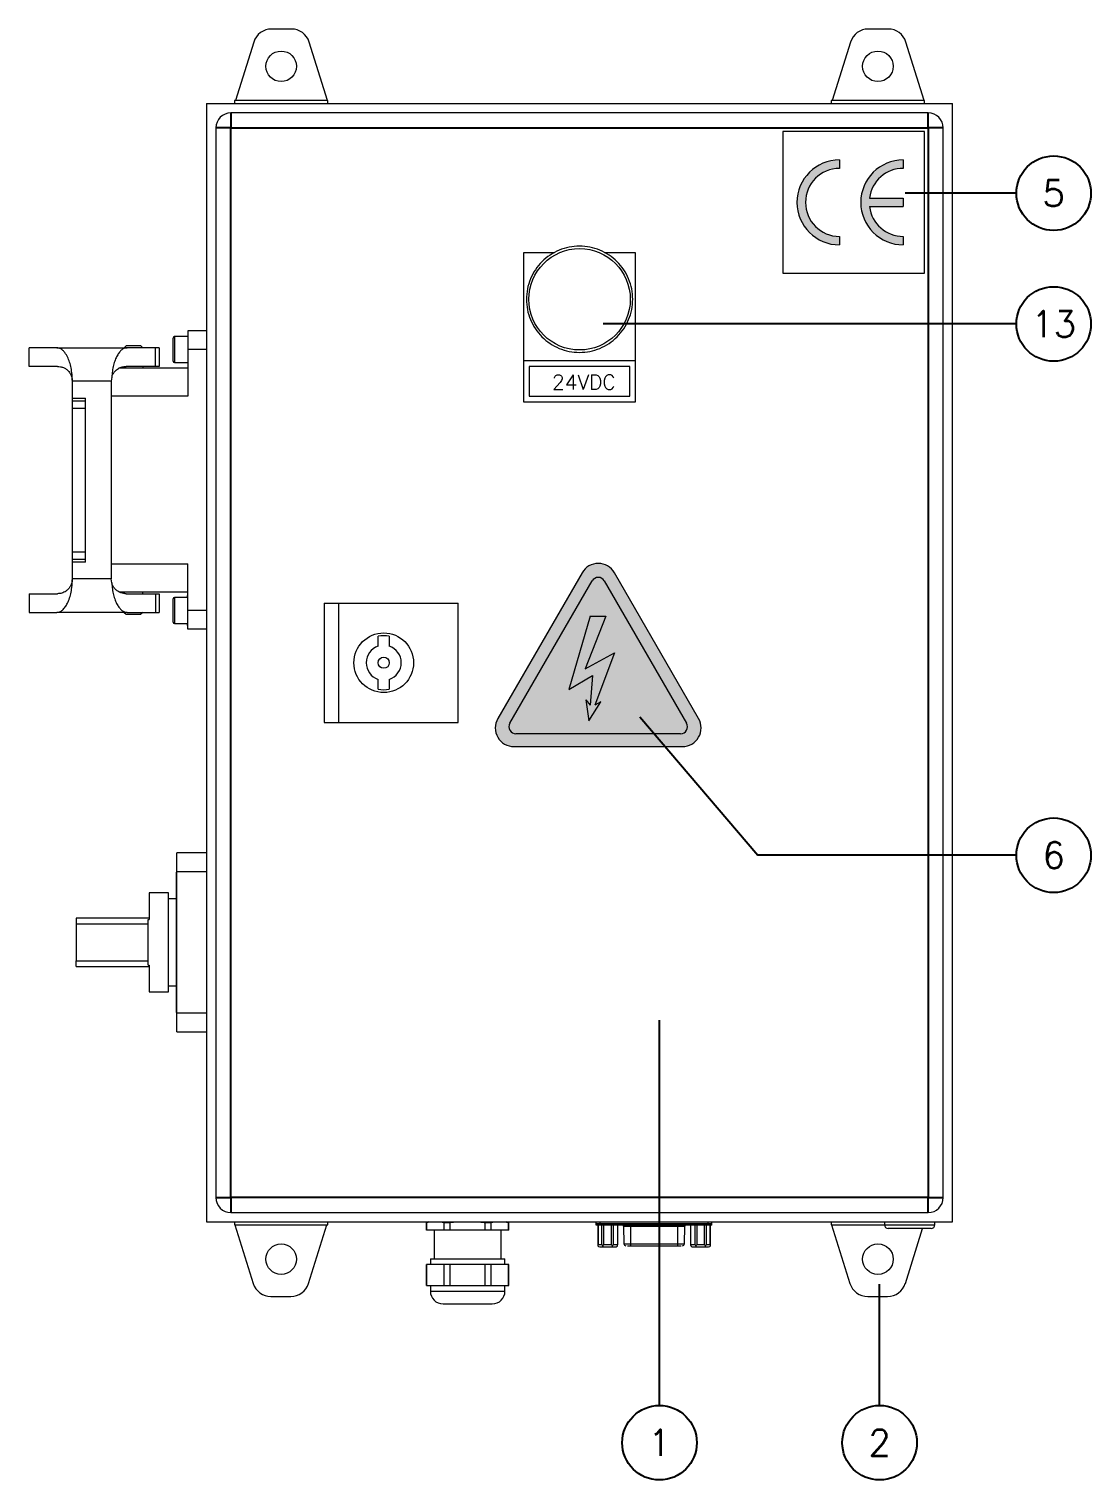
# Model space of a CAD drawing. Extents: x 4137 to 28680, y 2446 to 6814.
# Drawn here: x 4443.9 to 4728.6, y 2882.7 to 3271.9 of the extents above; entities that cross this region are included whole.
import ezdxf
from ezdxf.enums import TextEntityAlignment as Align

# ---------------------------------------------------------------- set-up
doc = ezdxf.new("R2010")
doc.units = 0
doc.header["$LTSCALE"] = 0.5
doc.layers.get('0').update_dxf_attribs({"linetype": 'CONTINUOUS'})
doc.layers.add('DIM', color=5, linetype='CONTINUOUS')
doc.layers.add('VOL', color=2, linetype='CONTINUOUS')
doc.styles.get("Standard").update_dxf_attribs({"font": 'simplex.shx'})

msp = doc.modelspace()

# ---------------------------------------------------------------- hatches: boundary and pattern name
h = msp.add_hatch(color=256)
h.dxf.hatch_style = 1
h.paths.add_polyline_path([(4678.33, 3236.84, 1), (4678.33, 3214.04), (4678.33, 3216.32, -0.377964), (4669.28, 3224.3), (4678.33, 3224.3), (4678.33, 3226.58), (4669.28, 3226.58, -0.377965), (4678.33, 3234.56)])
h.paths.add_polyline_path([(4661.23, 3234.56), (4661.23, 3236.84, 1), (4661.23, 3214.04), (4661.23, 3216.32, -1)])
h = msp.add_hatch(color=256)
h.dxf.hatch_style = 1
h.paths.add_polyline_path([(4592.21, 3126.07), (4569.62, 3086.94, 0.57735), (4573.95, 3079.44), (4619.13, 3079.44, 0.577473), (4623.46, 3086.95), (4600.87, 3126.08, 0.577745)])
h.paths.add_polyline_path([(4598.54, 3114.44), (4593.06, 3100.33), (4600.9, 3104.59), (4595.63, 3090.58), (4597.21, 3091.47), (4594.03, 3086.32), (4593.24, 3091.97), (4594.38, 3090.6), (4595.03, 3098.51), (4588.65, 3094.76), (4594.35, 3114.44)], flags=16)
h = msp.add_hatch(color=256)
h.dxf.hatch_style = 1
h.paths.add_polyline_path([(4600.9, 3104.59), (4593.06, 3100.33), (4598.54, 3114.44), (4594.35, 3114.44), (4588.65, 3094.76), (4595.03, 3098.51), (4594.38, 3090.6), (4593.24, 3091.97), (4594.03, 3086.32), (4597.21, 3091.47), (4595.63, 3090.58)])
at = {"layer": 'VOL'}
h = msp.add_hatch(color=256, dxfattribs=at)
h.dxf.hatch_style = 1
h.paths.add_polyline_path([(4598.16, 3123.9, 0.577255), (4594.92, 3123.9), (4572.85, 3085.69, 0.576968), (4574.48, 3082.88), (4618.61, 3082.88, 0.577916), (4620.23, 3085.7)])
h.paths.add_polyline_path([(4593.06, 3100.33), (4600.9, 3104.59), (4595.63, 3090.58), (4597.21, 3091.47), (4594.03, 3086.32), (4593.24, 3091.97), (4594.38, 3090.6), (4595.03, 3098.51), (4588.65, 3094.76), (4594.35, 3114.44), (4598.54, 3114.44)], flags=16)

# ---------------------------------------------------------------- linework, layer by layer
at = {"color": 7, "linetype": 'Continuous', "lineweight": 15}
for p, q in [((4514.27, 3271.94), (4508.96, 3271.94)), ((4674.27, 3271.94), (4668.96, 3271.94)), ((4504.18, 3268.44), (4499.29, 3252.77)), ((4523.94, 3252.77), (4519.05, 3268.44)), ((4664.18, 3268.44), (4659.29, 3252.77)), ((4683.94, 3252.77), (4679.05, 3268.44)), ((4491.53, 3251.94), (4691.53, 3251.94)), ((4491.53, 3251.94), (4491.53, 2951.94)), ((4499.29, 3252.77), (4499.03, 3252.77)), ((4499.03, 3252.77), (4499.03, 3251.94)), ((4523.94, 3252.77), (4499.29, 3252.77)), ((4524.03, 3252.77), (4523.94, 3252.77)), ((4524.03, 3251.94), (4524.03, 3252.77)), ((4659.29, 3252.77), (4659.03, 3252.77)), ((4659.03, 3252.77), (4659.03, 3251.94)), ((4683.94, 3252.77), (4659.29, 3252.77)), ((4684.03, 3252.77), (4683.94, 3252.77)), ((4684.03, 3251.94), (4684.03, 3252.77)), ((4691.53, 2951.94), (4691.53, 3251.94)), ((4685.03, 3249.44), (4498.03, 3249.44)), ((4494.03, 3245.44), (4494.03, 2958.44)), ((4646.03, 3244.44), (4646.03, 3206.44)), ((4684.03, 3244.44), (4646.03, 3244.44)), ((4684.03, 3206.44), (4684.03, 3244.44)), ((4689.03, 2958.44), (4689.03, 3245.44)), ((4661.23, 3236.84), (4661.23, 3234.56)), ((4678.33, 3236.84), (4678.33, 3234.56)), ((4669.28, 3226.58), (4678.33, 3226.58)), ((4669.28, 3224.3), (4678.33, 3224.3)), ((4678.33, 3226.58), (4678.33, 3224.3)), ((4661.23, 3216.32), (4661.23, 3214.04)), ((4678.33, 3216.32), (4678.33, 3214.04)), ((4584.83, 3211.94), (4576.53, 3211.94)), ((4576.53, 3211.94), (4576.53, 3182.94)), ((4606.53, 3211.94), (4598.23, 3211.94)), ((4606.53, 3182.94), (4606.53, 3211.94)), ((4646.03, 3206.44), (4684.03, 3206.44)), ((4482.53, 3185.94), (4482.53, 3189.04)), ((4486.53, 3189.44), (4482.93, 3189.44)), ((4491.53, 3190.94), (4486.53, 3190.94)), ((4486.53, 3190.94), (4486.53, 3185.94)), ((4443.93, 3181.44), (4443.93, 3186.44)), ((4451.35, 3186.44), (4443.93, 3186.44)), ((4451.35, 3186.44), (4470.27, 3186.44)), ((4469.93, 3186.95), (4469.43, 3186.44)), ((4477.87, 3186.44), (4470.27, 3186.44)), ((4474.43, 3186.44), (4473.93, 3186.94)), ((4477.87, 3181.44), (4477.87, 3186.44)), ((4478.93, 3181.44), (4478.93, 3186.45)), ((4482.53, 3182.84), (4482.53, 3185.94)), ((4486.53, 3185.94), (4486.53, 3173.44)), ((4491.53, 3185.94), (4486.53, 3185.94)), ((4451.55, 3181.44), (4443.93, 3181.44)), ((4486.53, 3180.94), (4468.05, 3180.94)), ((4477.87, 3181.44), (4469.95, 3181.44)), ((4474.43, 3181.44), (4474.43, 3180.94)), ((4482.93, 3182.44), (4486.53, 3182.44)), ((4576.53, 3182.94), (4576.53, 3171.94)), ((4606.53, 3182.94), (4576.53, 3182.94)), ((4578.03, 3181.44), (4578.03, 3173.44)), ((4605.03, 3181.44), (4578.03, 3181.44)), ((4605.03, 3173.44), (4605.03, 3181.44)), ((4606.53, 3171.94), (4606.53, 3182.94)), ((4465.95, 3177.44), (4455.55, 3177.44)), ((4455.55, 3172.94), (4455.55, 3177.44)), ((4466.1, 3178.54), (4465.95, 3177.44)), ((4465.95, 3177.44), (4465.95, 3124.44)), ((4455.55, 3172.94), (4459.05, 3172.94)), ((4455.55, 3172.2), (4455.55, 3172.94)), ((4459.05, 3172.2), (4459.05, 3172.94)), ((4578.03, 3173.44), (4605.03, 3173.44)), ((4455.55, 3172.2), (4459.05, 3172.2)), ((4455.55, 3131.68), (4455.55, 3170.21)), ((4455.55, 3170.21), (4459.05, 3170.21)), ((4459.05, 3131.68), (4459.05, 3170.21)), ((4576.53, 3171.94), (4606.53, 3171.94)), ((4455.55, 3131.68), (4459.05, 3131.68)), ((4455.55, 3129.69), (4459.05, 3129.69)), ((4455.55, 3128.94), (4455.55, 3129.69)), ((4459.05, 3128.94), (4459.05, 3129.69)), ((4459.05, 3128.94), (4455.55, 3128.94)), ((4455.55, 3124.44), (4455.55, 3128.94)), ((4486.53, 3115.94), (4486.53, 3128.44)), ((4592.21, 3126.08), (4569.62, 3086.94)), ((4623.46, 3086.94), (4600.87, 3126.08)), ((4465.95, 3124.44), (4455.55, 3124.44)), ((4466.1, 3123.35), (4465.95, 3124.44)), ((4572.85, 3085.69), (4594.92, 3123.9)), ((4598.16, 3123.9), (4620.23, 3085.69)), ((4443.93, 3120.44), (4451.55, 3120.44)), ((4443.93, 3120.44), (4443.93, 3115.44)), ((4468.04, 3120.94), (4486.53, 3120.94)), ((4469.43, 3120.94), (4469.43, 3120.39)), ((4469.95, 3120.44), (4477.87, 3120.44)), ((4474.43, 3120.44), (4474.43, 3120.94)), ((4477.87, 3120.44), (4477.87, 3115.44)), ((4478.93, 3115.44), (4478.93, 3120.45)), ((4482.53, 3115.94), (4482.53, 3119.04)), ((4486.53, 3119.44), (4482.93, 3119.44)), ((4486.33, 3119.57), (4486.33, 3119.44)), ((4523.03, 3117.94), (4523.03, 3085.94)), ((4523.03, 3117.94), (4527.03, 3117.94)), ((4527.03, 3085.94), (4527.03, 3117.94)), ((4527.03, 3117.94), (4559.03, 3117.94)), ((4559.03, 3085.94), (4559.03, 3117.94)), ((4443.93, 3115.44), (4451.35, 3115.44)), ((4470.27, 3115.44), (4451.35, 3115.44)), ((4469.43, 3115.44), (4469.93, 3114.94)), ((4470.27, 3115.44), (4477.87, 3115.44)), ((4474.43, 3115.44), (4473.93, 3114.94)), ((4482.53, 3112.84), (4482.53, 3115.94)), ((4491.53, 3115.94), (4486.53, 3115.94)), ((4486.53, 3110.94), (4486.53, 3115.94)), ((4594.35, 3114.44), (4588.65, 3094.76)), ((4598.54, 3114.44), (4593.06, 3100.33)), ((4594.35, 3114.44), (4598.54, 3114.44)), ((4482.93, 3112.44), (4486.53, 3112.44)), ((4486.33, 3112.44), (4486.33, 3111.94)), ((4486.33, 3111.94), (4486.53, 3111.94)), ((4491.53, 3110.94), (4486.53, 3110.94)), ((4537.53, 3106.4), (4537.53, 3109.04)), ((4540.53, 3109.04), (4540.53, 3106.4)), ((4593.06, 3100.33), (4600.9, 3104.59)), ((4600.9, 3104.59), (4595.63, 3090.58)), ((4588.65, 3094.76), (4595.03, 3098.51)), ((4595.03, 3098.51), (4594.38, 3090.6)), ((4537.53, 3094.85), (4537.53, 3097.49)), ((4540.53, 3097.49), (4540.53, 3094.85)), ((4593.24, 3091.97), (4594.03, 3086.32)), ((4593.24, 3091.97), (4594.38, 3090.6)), ((4594.03, 3086.32), (4597.21, 3091.47)), ((4597.21, 3091.47), (4595.63, 3090.58)), ((4523.03, 3085.94), (4527.03, 3085.94)), ((4527.03, 3085.94), (4559.03, 3085.94)), ((4618.61, 3082.88), (4574.48, 3082.88)), ((4573.95, 3079.44), (4619.13, 3079.44)), ((4483.53, 3049.24), (4483.43, 3049.24)), ((4483.43, 3049.24), (4483.43, 3045.74)), ((4491.53, 3050.94), (4483.53, 3050.94)), ((4483.53, 3045.94), (4483.53, 3050.94)), ((4483.43, 3008.14), (4483.43, 3045.74)), ((4483.53, 3045.94), (4491.53, 3045.94)), ((4483.53, 3007.94), (4483.53, 3045.94)), ((4481.33, 3040.24), (4476.13, 3040.24)), ((4476.13, 3040.24), (4476.13, 3033.07)), ((4481.33, 3013.64), (4481.33, 3040.24)), ((4483.43, 3038.59), (4481.33, 3038.59)), ((4476.13, 3033.41), (4456.53, 3033.41)), ((4456.53, 3033.41), (4456.53, 3031.94)), ((4475.83, 3033.07), (4476.13, 3033.07)), ((4475.83, 3031.94), (4475.83, 3033.07)), ((4456.53, 3031.94), (4456.53, 3021.95)), ((4456.53, 3031.94), (4475.83, 3031.94)), ((4475.83, 3021.95), (4475.83, 3031.94)), ((4456.53, 3021.95), (4475.83, 3021.95)), ((4456.53, 3020.48), (4456.53, 3021.95)), ((4475.83, 3020.82), (4475.83, 3021.95)), ((4475.83, 3020.82), (4476.13, 3020.82)), ((4476.13, 3020.82), (4476.13, 3013.64)), ((4456.53, 3020.48), (4476.13, 3020.48)), ((4476.13, 3013.64), (4481.33, 3013.64)), ((4481.33, 3015.29), (4483.43, 3015.29)), ((4483.43, 3008.14), (4483.43, 3004.64)), ((4491.53, 3007.94), (4483.53, 3007.94)), ((4483.53, 3002.94), (4483.53, 3007.94)), ((4483.43, 3004.64), (4483.53, 3004.64)), ((4483.53, 3002.94), (4491.53, 3002.94)), ((4498.03, 2954.44), (4685.03, 2954.44)), ((4491.53, 2951.94), (4691.53, 2951.94)), ((4499.03, 2951.94), (4499.03, 2951.12)), ((4499.03, 2951.12), (4499.12, 2951.12)), ((4499.12, 2951.12), (4523.77, 2951.12)), ((4499.12, 2951.12), (4504.01, 2935.45)), ((4518.88, 2935.45), (4523.77, 2951.12)), ((4523.77, 2951.12), (4524.03, 2951.12)), ((4524.03, 2951.12), (4524.03, 2951.94)), ((4551.11, 2951.94), (4550.5, 2951.78)), ((4550.5, 2951.78), (4550.5, 2949.7)), ((4550.5, 2951.78), (4550.54, 2951.78)), ((4550.54, 2951.78), (4551.4, 2951.94)), ((4550.54, 2949.7), (4550.54, 2951.78)), ((4555.2, 2951.78), (4556.87, 2951.78)), ((4555.2, 2949.7), (4555.2, 2951.78)), ((4556.87, 2951.78), (4558.59, 2951.94)), ((4556.87, 2949.7), (4556.87, 2951.78)), ((4566.19, 2949.7), (4566.19, 2951.78)), ((4566.19, 2951.78), (4567.86, 2951.78)), ((4567.86, 2951.78), (4568.72, 2951.94)), ((4567.86, 2949.7), (4567.86, 2951.78)), ((4572.56, 2951.78), (4571.95, 2951.94)), ((4572.52, 2949.7), (4572.52, 2951.78)), ((4572.52, 2951.78), (4572.56, 2951.78)), ((4572.56, 2949.7), (4572.56, 2951.78)), ((4596.03, 2951.54), (4596.03, 2951.94)), ((4596.03, 2951.54), (4597.03, 2951.54)), ((4596.03, 2951.04), (4596.03, 2951.44)), ((4597.03, 2951.44), (4596.03, 2951.44)), ((4597.03, 2951.04), (4596.03, 2951.04)), ((4596.43, 2951.04), (4596.43, 2945.49)), ((4596.49, 2951.04), (4596.49, 2945.74)), ((4597.03, 2951.54), (4597.03, 2951.94)), ((4597.03, 2951.54), (4626.03, 2951.54)), ((4597.03, 2951.04), (4597.03, 2951.44)), ((4626.03, 2951.44), (4597.03, 2951.44)), ((4626.03, 2951.04), (4597.03, 2951.04)), ((4597.53, 2951.54), (4597.53, 2951.44)), ((4597.55, 2945.74), (4597.55, 2951.04)), ((4597.99, 2951.04), (4597.99, 2945.74)), ((4600.11, 2945.74), (4600.11, 2951.04)), ((4600.53, 2951.44), (4600.53, 2951.54)), ((4600.54, 2951.04), (4600.54, 2945.74)), ((4601.75, 2951.04), (4601.75, 2945.74)), ((4603.31, 2950.75), (4603.43, 2946.03)), ((4604.1, 2951.54), (4604.1, 2951.44)), ((4605.3, 2950.75), (4605.3, 2951.04)), ((4605.3, 2950.75), (4617.76, 2950.75)), ((4605.3, 2946.03), (4605.3, 2950.75)), ((4617.76, 2951.04), (4617.76, 2950.75)), ((4617.76, 2950.75), (4617.76, 2946.03)), ((4618.96, 2951.44), (4618.96, 2951.54)), ((4619.63, 2946.03), (4619.75, 2950.75)), ((4621.31, 2951.04), (4621.31, 2945.74)), ((4622.52, 2945.74), (4622.52, 2951.04)), ((4622.53, 2951.54), (4622.53, 2951.44)), ((4622.95, 2951.04), (4622.95, 2945.74)), ((4625.07, 2945.74), (4625.07, 2951.04)), ((4625.51, 2951.04), (4625.51, 2945.74)), ((4625.53, 2951.44), (4625.53, 2951.54)), ((4626.03, 2951.54), (4626.03, 2951.94)), ((4626.03, 2951.54), (4627.03, 2951.54)), ((4626.03, 2951.44), (4626.03, 2951.04)), ((4627.03, 2951.44), (4626.03, 2951.44)), ((4627.03, 2951.04), (4626.03, 2951.04)), ((4626.57, 2945.74), (4626.57, 2951.04)), ((4626.63, 2945.49), (4626.63, 2951.04)), ((4627.03, 2951.54), (4627.03, 2951.94)), ((4627.03, 2951.04), (4627.03, 2951.44)), ((4659.03, 2951.94), (4659.03, 2951.12)), ((4659.03, 2951.12), (4659.12, 2951.12)), ((4659.12, 2951.12), (4673.28, 2951.12)), ((4659.12, 2951.12), (4664.01, 2935.45)), ((4673.28, 2951.94), (4673.28, 2951.14)), ((4686.78, 2951.14), (4686.78, 2951.94)), ((4550.54, 2949.7), (4550.5, 2949.7)), ((4555.2, 2949.7), (4550.54, 2949.7)), ((4552.52, 2949.7), (4552.52, 2942.04)), ((4556.87, 2949.7), (4555.2, 2949.7)), ((4566.19, 2949.7), (4556.87, 2949.7)), ((4567.86, 2949.7), (4566.19, 2949.7)), ((4572.52, 2949.7), (4567.86, 2949.7)), ((4570.54, 2942.04), (4570.54, 2949.7)), ((4572.56, 2949.7), (4572.52, 2949.7)), ((4678.88, 2935.45), (4683.47, 2950.14)), ((4597.55, 2945.74), (4596.49, 2945.74)), ((4596.93, 2945.24), (4597.99, 2945.24)), ((4597.74, 2945.49), (4597.99, 2945.74)), ((4600.11, 2945.74), (4597.99, 2945.74)), ((4597.99, 2945.24), (4600.11, 2945.24)), ((4600.11, 2945.24), (4601.17, 2945.24)), ((4601.75, 2945.74), (4600.54, 2945.74)), ((4603.95, 2945.54), (4603.94, 2945.54)), ((4604.38, 2945.54), (4605.3, 2945.54)), ((4605.3, 2946.03), (4617.76, 2946.03)), ((4605.3, 2945.54), (4605.3, 2946.03)), ((4605.3, 2945.54), (4617.76, 2945.54)), ((4617.76, 2946.03), (4617.76, 2945.54)), ((4617.76, 2945.54), (4618.68, 2945.54)), ((4619.12, 2945.54), (4619.11, 2945.54)), ((4622.52, 2945.74), (4621.31, 2945.74)), ((4621.89, 2945.24), (4622.95, 2945.24)), ((4625.07, 2945.74), (4622.95, 2945.74)), ((4622.95, 2945.24), (4625.07, 2945.24)), ((4625.07, 2945.24), (4626.13, 2945.24)), ((4626.57, 2945.74), (4625.51, 2945.74)), ((4550.5, 2940.5), (4550.5, 2934.89)), ((4550.54, 2940.5), (4550.5, 2940.5)), ((4550.54, 2934.89), (4550.54, 2940.5)), ((4552.87, 2940.5), (4550.54, 2940.5)), ((4551.53, 2942.04), (4551.53, 2940.5)), ((4551.53, 2942.04), (4552.87, 2942.04)), ((4552.87, 2942.04), (4571.53, 2942.04)), ((4555.2, 2940.5), (4552.87, 2940.5)), ((4555.2, 2934.89), (4555.2, 2940.5)), ((4556.87, 2940.5), (4555.2, 2940.5)), ((4556.87, 2934.89), (4556.87, 2940.5)), ((4561.53, 2940.5), (4556.87, 2940.5)), ((4566.19, 2940.5), (4561.53, 2940.5)), ((4566.19, 2934.89), (4566.19, 2940.5)), ((4567.86, 2940.5), (4566.19, 2940.5)), ((4567.86, 2934.89), (4567.86, 2940.5)), ((4570.19, 2940.5), (4567.86, 2940.5)), ((4572.52, 2940.5), (4570.19, 2940.5)), ((4571.53, 2940.5), (4571.53, 2942.04)), ((4572.52, 2934.89), (4572.52, 2940.5)), ((4572.56, 2940.5), (4572.52, 2940.5)), ((4572.56, 2934.89), (4572.56, 2940.5)), ((4550.5, 2934.89), (4550.54, 2934.89)), ((4550.54, 2934.89), (4552.87, 2934.89)), ((4551.53, 2934.89), (4551.53, 2933.35)), ((4552.87, 2934.89), (4555.2, 2934.89)), ((4555.2, 2934.89), (4556.87, 2934.89)), ((4556.87, 2934.89), (4561.53, 2934.89)), ((4561.53, 2934.89), (4566.19, 2934.89)), ((4566.19, 2934.89), (4567.86, 2934.89)), ((4567.86, 2934.89), (4570.19, 2934.89)), ((4570.19, 2934.89), (4572.52, 2934.89)), ((4571.53, 2933.35), (4571.53, 2934.89)), ((4572.52, 2934.89), (4572.56, 2934.89)), ((4508.79, 2931.94), (4514.1, 2931.94)), ((4668.79, 2931.94), (4674.1, 2931.94)), ((4554.93, 2929.94), (4555.82, 2929.94)), ((4555.82, 2929.94), (4568.13, 2929.94))]:
    msp.add_line(p, q, dxfattribs=at)
at = {"color": 8, "linetype": 'Continuous', "lineweight": 15}
for p, q in [((4482.93, 3189.44), (4482.93, 3185.94)), ((4482.93, 3185.94), (4482.93, 3182.44)), ((4486.53, 3173.44), (4465.95, 3173.44)), ((4465.95, 3128.44), (4486.53, 3128.44)), ((4482.93, 3119.44), (4482.93, 3115.94)), ((4482.93, 3115.94), (4482.93, 3112.44)), ((4483.43, 3045.74), (4483.53, 3045.74)), ((4483.53, 3008.14), (4483.43, 3008.14)), ((4603.31, 2950.75), (4605.3, 2950.75)), ((4605.3, 2951.44), (4605.3, 2951.54)), ((4617.76, 2951.44), (4617.76, 2951.54)), ((4617.76, 2950.75), (4619.75, 2950.75)), ((4673.28, 2951.14), (4686.78, 2951.14)), ((4603.43, 2946.03), (4605.3, 2946.03)), ((4617.76, 2946.03), (4619.63, 2946.03)), ((4551.53, 2933.35), (4552.87, 2933.35)), ((4552.87, 2933.35), (4571.53, 2933.35))]:
    msp.add_line(p, q, dxfattribs=at)
at = {"color": 7, "linetype": 'Continuous', "lineweight": 15, "flags": 128}
for points in [[(4600.11, 2945.74), (4600.2, 2945.66), (4600.28, 2945.57), (4600.36, 2945.49)], [(4622.7, 2945.49), (4622.78, 2945.57), (4622.86, 2945.66), (4622.95, 2945.74)], [(4625.07, 2945.74), (4625.16, 2945.66), (4625.24, 2945.57), (4625.32, 2945.49)]]:
    msp.add_lwpolyline(points, dxfattribs=at)
at = {"color": 7, "linetype": 'Continuous', "lineweight": 15}
for centre, radius in [((4511.53, 3261.94), 4.1), ((4671.53, 3261.94), 4.1), ((4591.53, 3199.44), 13.6), ((4539.03, 3101.94), 8), ((4539.03, 3101.94), 1.5), ((4511.53, 2941.94), 4.1), ((4671.53, 2941.94), 4.1)]:
    msp.add_circle(centre, radius, dxfattribs=at)
for centre, radius, start, end in [((4508.96, 3266.94), 5, 90, 162.646), ((4514.27, 3266.94), 5, 17.354, 90), ((4668.96, 3266.94), 5, 90, 162.646), ((4674.27, 3266.94), 5, 17.354, 90), ((4498.03, 3245.44), 4, 90, 180), ((4685.03, 3245.44), 4, 0, 90), ((4661.23, 3225.44), 11.4, 90, 270), ((4678.33, 3225.44), 11.4, 90, 270), ((4661.23, 3225.44), 9.12, 90, 270), ((4678.33, 3225.44), 9.12, 90, 172.8192), ((4678.33, 3225.44), 9.12, 187.1808, 270), ((4482.93, 3189.04), 0.4, 90, 180), ((4482.93, 3182.84), 0.4, 180, 270), ((4596.54, 3123.58), 5, 29.9936, 150), ((4596.54, 3122.96), 1.87, 30.0082, 149.9918), ((4482.93, 3119.04), 0.4, 90, 180), ((4482.93, 3112.84), 0.4, 180, 270), ((4539.03, 3101.94), 4.7, 108.6115, 251.3885), ((4539.03, 3101.94), 7.25, 78.0595, 101.9405), ((4539.03, 3101.94), 4.7, 288.6115, 71.3885), ((4539.03, 3101.94), 7.25, 258.0595, 281.9405), ((4573.95, 3084.44), 5, 150, 270), ((4619.13, 3084.44), 5, 270, 29.9936), ((4574.48, 3084.76), 1.88, 149.9918, 270), ((4618.61, 3084.76), 1.88, 270, 30.0082), ((4498.03, 2958.44), 4, 180, 270), ((4685.03, 2958.44), 4, 270, 0), ((4603.01, 2950.74), 0.3, 1.5, 90), ((4620.05, 2950.74), 0.3, 90, 178.5), ((4674.28, 2951.14), 1, 180, 270), ((4685.78, 2951.14), 1, 270, 0), ((4603.93, 2946.04), 0.5, 181.5, 270), ((4619.13, 2946.04), 0.5, 270, 358.5), ((4508.79, 2936.94), 5, 197.354, 270), ((4514.1, 2936.94), 5, 270, 342.646), ((4668.79, 2936.94), 5, 197.354, 270), ((4674.1, 2936.94), 5, 270, 342.646), ((4554.93, 2933.35), 3.4, 180, 270), ((4568.13, 2933.35), 3.4, 270, 0)]:
    msp.add_arc(centre, radius, start, end, dxfattribs=at)
for centre, major_axis, ratio, start_param, end_param in [((4596.93, 2945.74), (0.433, 0.433), 0.57735, 2.094395, 2.617994), ((4596.93, 2945.74), (0.577, 0), 0.866025, 3.665191, 4.712389), ((4597.99, 2945.74), (-0.433, 0.433), 0.57735, 1.047198, 1.570796), ((4597.99, 2945.74), (0, 0.5), 0.57735, 2.094395, 3.141593), ((4600.11, 2945.74), (0, 0.5), 0.57735, 3.141593, 4.18879), ((4600.11, 2945.74), (0.433, 0.433), 0.57735, 4.712389, 5.235988), ((4601.17, 2945.74), (-0.577, 0), 0.866025, 1.570796, 3.141593), ((4621.89, 2945.74), (0.577, 0), 0.866025, 3.141593, 4.712389), ((4622.95, 2945.74), (-0.433, 0.433), 0.57735, 1.047198, 1.570796), ((4622.95, 2945.74), (0, 0.5), 0.57735, 2.094395, 3.141593), ((4625.07, 2945.74), (0, 0.5), 0.57735, 3.141593, 4.18879), ((4625.07, 2945.74), (0.433, 0.433), 0.57735, 4.712389, 5.235988), ((4626.13, 2945.74), (-0.577, 0), 0.866025, 1.570796, 2.617994), ((4626.13, 2945.74), (0.433, -0.433), 0.57735, 0.523599, 1.047198)]:
    msp.add_ellipse(centre, major_axis=major_axis, ratio=ratio, start_param=start_param, end_param=end_param, dxfattribs=at)
for points, knots in [([(4605.78, 3199.44), (4605.73, 3200.38), (4605.62, 3202.24), (4604.77, 3204.93), (4603.46, 3207.41), (4601.67, 3209.59), (4599.5, 3211.37), (4597.02, 3212.69), (4594.33, 3213.51), (4591.53, 3213.79), (4588.73, 3213.51), (4586.04, 3212.69), (4583.56, 3211.37), (4581.39, 3209.59), (4579.6, 3207.41), (4578.29, 3204.93), (4577.44, 3202.24), (4577.33, 3200.38), (4577.28, 3199.44)], [0, 0, 0, 0, 0.0624997, 0.125, 0.1875001, 0.25, 0.3125, 0.3750001, 0.4375, 0.5, 0.5625, 0.6249999, 0.6875, 0.75, 0.8124999, 0.875, 0.9375003, 1, 1, 1, 1]), ([(4577.28, 3199.44), (4577.33, 3198.51), (4577.44, 3196.65), (4578.29, 3193.96), (4579.6, 3191.48), (4581.39, 3189.3), (4583.56, 3187.52), (4586.04, 3186.19), (4588.73, 3185.38), (4591.53, 3185.1), (4594.33, 3185.38), (4597.02, 3186.19), (4599.5, 3187.52), (4601.67, 3189.3), (4603.46, 3191.48), (4604.77, 3193.96), (4605.62, 3196.65), (4605.73, 3198.51), (4605.78, 3199.44)], [0, 0, 0, 0, 0.0625, 0.125, 0.1875, 0.25, 0.3125, 0.375, 0.4375, 0.5, 0.5625, 0.625, 0.6875, 0.75, 0.8125, 0.875, 0.9375, 1, 1, 1, 1]), ([(4455.55, 3177.44), (4455.53, 3178.06), (4455.5, 3179.3), (4455.23, 3181.04), (4454.89, 3182.36), (4454.55, 3183.31), (4454.23, 3184.02), (4453.85, 3184.7), (4453.4, 3185.33), (4452.94, 3185.8), (4452.45, 3186.15), (4451.94, 3186.39), (4451.56, 3186.43), (4451.35, 3186.44)], [0, 0, 0, 0, 0.123484, 0.249709, 0.370549, 0.434874, 0.499843, 0.577928, 0.661377, 0.749894, 0.819089, 0.902582, 1, 1, 1, 1]), ([(4470.27, 3186.44), (4470.03, 3186.42), (4469.54, 3186.37), (4468.83, 3185.94), (4468.16, 3185.28), (4467.54, 3184.34), (4467, 3183.18), (4466.57, 3181.79), (4466.24, 3180.23), (4466.15, 3179.1), (4466.1, 3178.54)], [0, 0, 0, 0, 0.125339, 0.249985, 0.375868, 0.499958, 0.626027, 0.74986, 0.875679, 1, 1, 1, 1]), ([(4473.93, 3186.94), (4473.9, 3186.94), (4473.84, 3186.94), (4473.38, 3186.94), (4472.72, 3186.94), (4471.93, 3186.94), (4471.14, 3186.94), (4470.48, 3186.94), (4470.02, 3186.94), (4469.96, 3186.94), (4469.93, 3186.94)], [0, 0, 0, 0, 0.125, 0.25, 0.374999, 0.5, 0.625, 0.75, 0.875, 1, 1, 1, 1]), ([(4478.8, 3186.44), (4478.83, 3186.44), (4478.95, 3186.44), (4478.31, 3186.44), (4477.87, 3186.44)], [0, 0, 0, 0, 0.296633, 1, 1, 1, 1]), ([(4451.55, 3181.44), (4451.82, 3181.43), (4452.35, 3181.4), (4453.12, 3181.15), (4453.75, 3180.81), (4454.24, 3180.42), (4454.6, 3180.06), (4454.9, 3179.65), (4455.15, 3179.21), (4455.36, 3178.7), (4455.51, 3178.12), (4455.54, 3177.66), (4455.55, 3177.44)], [0, 0, 0, 0, 0.175291, 0.341505, 0.50016, 0.591088, 0.674174, 0.750202, 0.816448, 0.875182, 0.94193, 1, 1, 1, 1]), ([(4466.1, 3178.54), (4466.21, 3178.82), (4466.37, 3179.27), (4466.66, 3179.72), (4466.97, 3180.13), (4467.38, 3180.54), (4468.04, 3180.99), (4468.9, 3181.37), (4469.59, 3181.42), (4469.95, 3181.44)], [0, 0, 0, 0, 0.113169, 0.178167, 0.249846, 0.368605, 0.499907, 0.74243, 1, 1, 1, 1]), ([(4478.8, 3181.44), (4478.83, 3181.44), (4478.95, 3181.44), (4478.31, 3181.44), (4477.87, 3181.44)], [0, 0, 0, 0, 0.296633, 1, 1, 1, 1]), ([(4455.55, 3170.21), (4455.55, 3170.46), (4455.55, 3170.96), (4455.55, 3171.6), (4455.55, 3172.07), (4455.55, 3172.16), (4455.55, 3172.2)], [0, 0, 0, 0, 0.2500002, 0.4999987, 0.7499995, 1, 1, 1, 1]), ([(4459.05, 3170.21), (4459.05, 3170.46), (4459.05, 3170.96), (4459.05, 3171.6), (4459.05, 3172.07), (4459.05, 3172.16), (4459.05, 3172.2)], [0, 0, 0, 0, 0.2500002, 0.4999987, 0.7499995, 1, 1, 1, 1]), ([(4455.55, 3129.69), (4455.55, 3129.73), (4455.55, 3129.82), (4455.55, 3130.29), (4455.55, 3130.93), (4455.55, 3131.43), (4455.55, 3131.68)], [0, 0, 0, 0, 0.250001, 0.500001, 0.75, 1, 1, 1, 1]), ([(4459.05, 3129.69), (4459.05, 3129.73), (4459.05, 3129.82), (4459.05, 3130.29), (4459.05, 3130.93), (4459.05, 3131.43), (4459.05, 3131.68)], [0, 0, 0, 0, 0.250001, 0.500001, 0.75, 1, 1, 1, 1]), ([(4451.35, 3115.44), (4451.62, 3115.47), (4452.14, 3115.53), (4452.92, 3116.04), (4453.63, 3116.82), (4454.28, 3117.92), (4454.82, 3119.25), (4455.23, 3120.85), (4455.5, 3122.59), (4455.53, 3123.83), (4455.55, 3124.44)], [0, 0, 0, 0, 0.125442, 0.250088, 0.382533, 0.500072, 0.629263, 0.750161, 0.876453, 1, 1, 1, 1]), ([(4455.55, 3124.44), (4455.54, 3124.23), (4455.52, 3123.9), (4455.43, 3123.49), (4455.32, 3123.11), (4455.15, 3122.68), (4454.85, 3122.15), (4454.41, 3121.61), (4453.69, 3121.02), (4452.73, 3120.54), (4451.95, 3120.48), (4451.55, 3120.44)], [0, 0, 0, 0, 0.058051, 0.090046, 0.125013, 0.183595, 0.250017, 0.366368, 0.49998, 0.740569, 1, 1, 1, 1]), ([(4466.1, 3123.35), (4466.15, 3122.79), (4466.24, 3121.66), (4466.57, 3120.1), (4467, 3118.71), (4467.54, 3117.54), (4468.16, 3116.61), (4469.05, 3115.7), (4469.78, 3115.54), (4470.27, 3115.44)], [0, 0, 0, 0, 0.1244, 0.250328, 0.374221, 0.500433, 0.624584, 0.750609, 1, 1, 1, 1]), ([(4469.95, 3120.44), (4469.71, 3120.46), (4469.24, 3120.48), (4468.55, 3120.67), (4467.98, 3120.94), (4467.54, 3121.24), (4467.21, 3121.51), (4466.84, 3121.91), (4466.44, 3122.45), (4466.21, 3123.07), (4466.1, 3123.35)], [0, 0, 0, 0, 0.17366, 0.340025, 0.500233, 0.589352, 0.672578, 0.75033, 0.886863, 1, 1, 1, 1]), ([(4477.87, 3120.44), (4478.31, 3120.44), (4478.95, 3120.44), (4478.83, 3120.44), (4478.8, 3120.44)], [0, 0, 0, 0, 0.703367, 1, 1, 1, 1]), ([(4486.33, 3120), (4486.33, 3120), (4486.33, 3119.99), (4486.33, 3119.89), (4486.33, 3119.75), (4486.33, 3119.64), (4486.33, 3119.58)], [0, 0, 0, 0, 0.249999, 0.500002, 0.750002, 1, 1, 1, 1]), ([(4486.33, 3119.85), (4486.33, 3119.85), (4486.33, 3119.85), (4486.33, 3119.82), (4486.33, 3119.78), (4486.33, 3119.73), (4486.33, 3119.67), (4486.33, 3119.62), (4486.33, 3119.58), (4486.33, 3119.57), (4486.33, 3119.57)], [0, 0, 0, 0, 0.1250052, 0.2500047, 0.3750078, 0.4999811, 0.6250143, 0.7499989, 0.8750015, 1, 1, 1, 1]), ([(4486.33, 3119.58), (4486.33, 3119.53), (4486.33, 3119.44), (4486.33, 3119.36), (4486.33, 3119.33)], [0, 0, 0, 0, 0.60416, 1, 1, 1, 1]), ([(4469.93, 3114.94), (4469.96, 3114.94), (4470.02, 3114.94), (4470.48, 3114.94), (4471.14, 3114.94), (4471.93, 3114.94), (4472.72, 3114.94), (4473.38, 3114.94), (4473.84, 3114.94), (4473.9, 3114.94), (4473.93, 3114.94)], [0, 0, 0, 0, 0.125, 0.25, 0.375, 0.5, 0.625001, 0.75, 0.875, 1, 1, 1, 1]), ([(4477.87, 3115.44), (4478.31, 3115.44), (4478.95, 3115.44), (4478.83, 3115.44), (4478.8, 3115.44)], [0, 0, 0, 0, 0.703367, 1, 1, 1, 1]), ([(4554.34, 2951.94), (4554.59, 2951.9), (4554.87, 2951.85), (4555.16, 2951.79), (4555.2, 2951.78)], [0, 0, 0, 0, 0.85551, 1, 1, 1, 1]), ([(4564.47, 2951.94), (4564.88, 2951.91), (4565.46, 2951.86), (4566.03, 2951.8), (4566.19, 2951.78)], [0, 0, 0, 0, 0.71857, 1, 1, 1, 1]), ([(4571.66, 2951.94), (4571.87, 2951.91), (4572.15, 2951.86), (4572.44, 2951.8), (4572.52, 2951.78)], [0, 0, 0, 0, 0.718571, 1, 1, 1, 1]), ([(4685.78, 2950.14), (4685.78, 2950.14), (4685.17, 2950.14), (4683.02, 2950.14), (4681.55, 2950.14), (4678.5, 2950.14), (4677.04, 2950.14), (4674.89, 2950.14), (4674.28, 2950.14), (4674.28, 2950.14)], [0, 0, 0, 0, 0.25, 0.25, 0.5, 0.5, 0.75, 0.75, 1, 1, 1, 1]), ([(4604.38, 2945.54), (4604.41, 2945.54), (4604.51, 2945.54), (4604.72, 2945.54), (4605, 2945.54), (4605.2, 2945.54), (4605.3, 2945.54)], [0, 0, 0, 0, 0.125546, 0.416855, 0.708422, 1, 1, 1, 1]), ([(4617.76, 2945.54), (4617.86, 2945.54), (4618.06, 2945.54), (4618.34, 2945.54), (4618.57, 2945.54), (4618.7, 2945.54), (4618.75, 2945.54)], [0, 0, 0, 0, 0.266118, 0.531745, 0.797864, 1, 1, 1, 1])]:
    msp.add_open_spline(points, degree=3, knots=knots, dxfattribs=at)
at = {"layer": 'DIM'}
for p, q in [((4708.65, 3227.9), (4678.8, 3227.9)), ((4708.65, 3192.82), (4597.9, 3192.82)), ((4607.67, 3087.39), (4639.35, 3050.29)), ((4708.65, 3050.29), (4639.35, 3050.29)), ((4612.97, 2902.7), (4612.97, 3006.03)), ((4671.98, 2902.7), (4671.98, 2935.2))]:
    msp.add_line(p, q, dxfattribs=at)
for centre in [(4718.65, 3227.9), (4718.65, 3192.82), (4718.65, 3050.29), (4612.97, 2892.7), (4671.98, 2892.7)]:
    msp.add_circle(centre, 10, dxfattribs=at)
at = {"layer": 'VOL'}
for p, q in [((4498.03, 3249.44), (4498.03, 3245.44)), ((4685.03, 3245.44), (4685.03, 3249.44)), ((4498.03, 3245.44), (4494.03, 3245.44)), ((4498.03, 2958.44), (4498.03, 3245.44)), ((4498.03, 3245.44), (4685.03, 3245.44)), ((4685.03, 3245.44), (4685.03, 2958.44)), ((4689.03, 3245.44), (4685.03, 3245.44)), ((4494.03, 2958.44), (4498.03, 2958.44)), ((4498.03, 2958.44), (4498.03, 2954.44)), ((4685.03, 2958.44), (4498.03, 2958.44)), ((4685.03, 2958.44), (4689.03, 2958.44)), ((4685.03, 2954.44), (4685.03, 2958.44))]:
    msp.add_line(p, q, dxfattribs=at)

# ---------------------------------------------------------------- texts
msp.add_text('24VDC', height=4).set_placement((4592.69, 3175.2), align=Align.CENTER)
at = {"layer": 'DIM'}
for s, p in [('5', (4718.65, 3227.9)), ('13', (4718.65, 3192.82)), ('6', (4718.65, 3050.29)), ('1', (4612.97, 2892.7)), ('2', (4671.98, 2892.7))]:
    msp.add_text(s, height=7, dxfattribs=at).set_placement(p, align=Align.MIDDLE)

doc.saveas('drawing.dxf')
